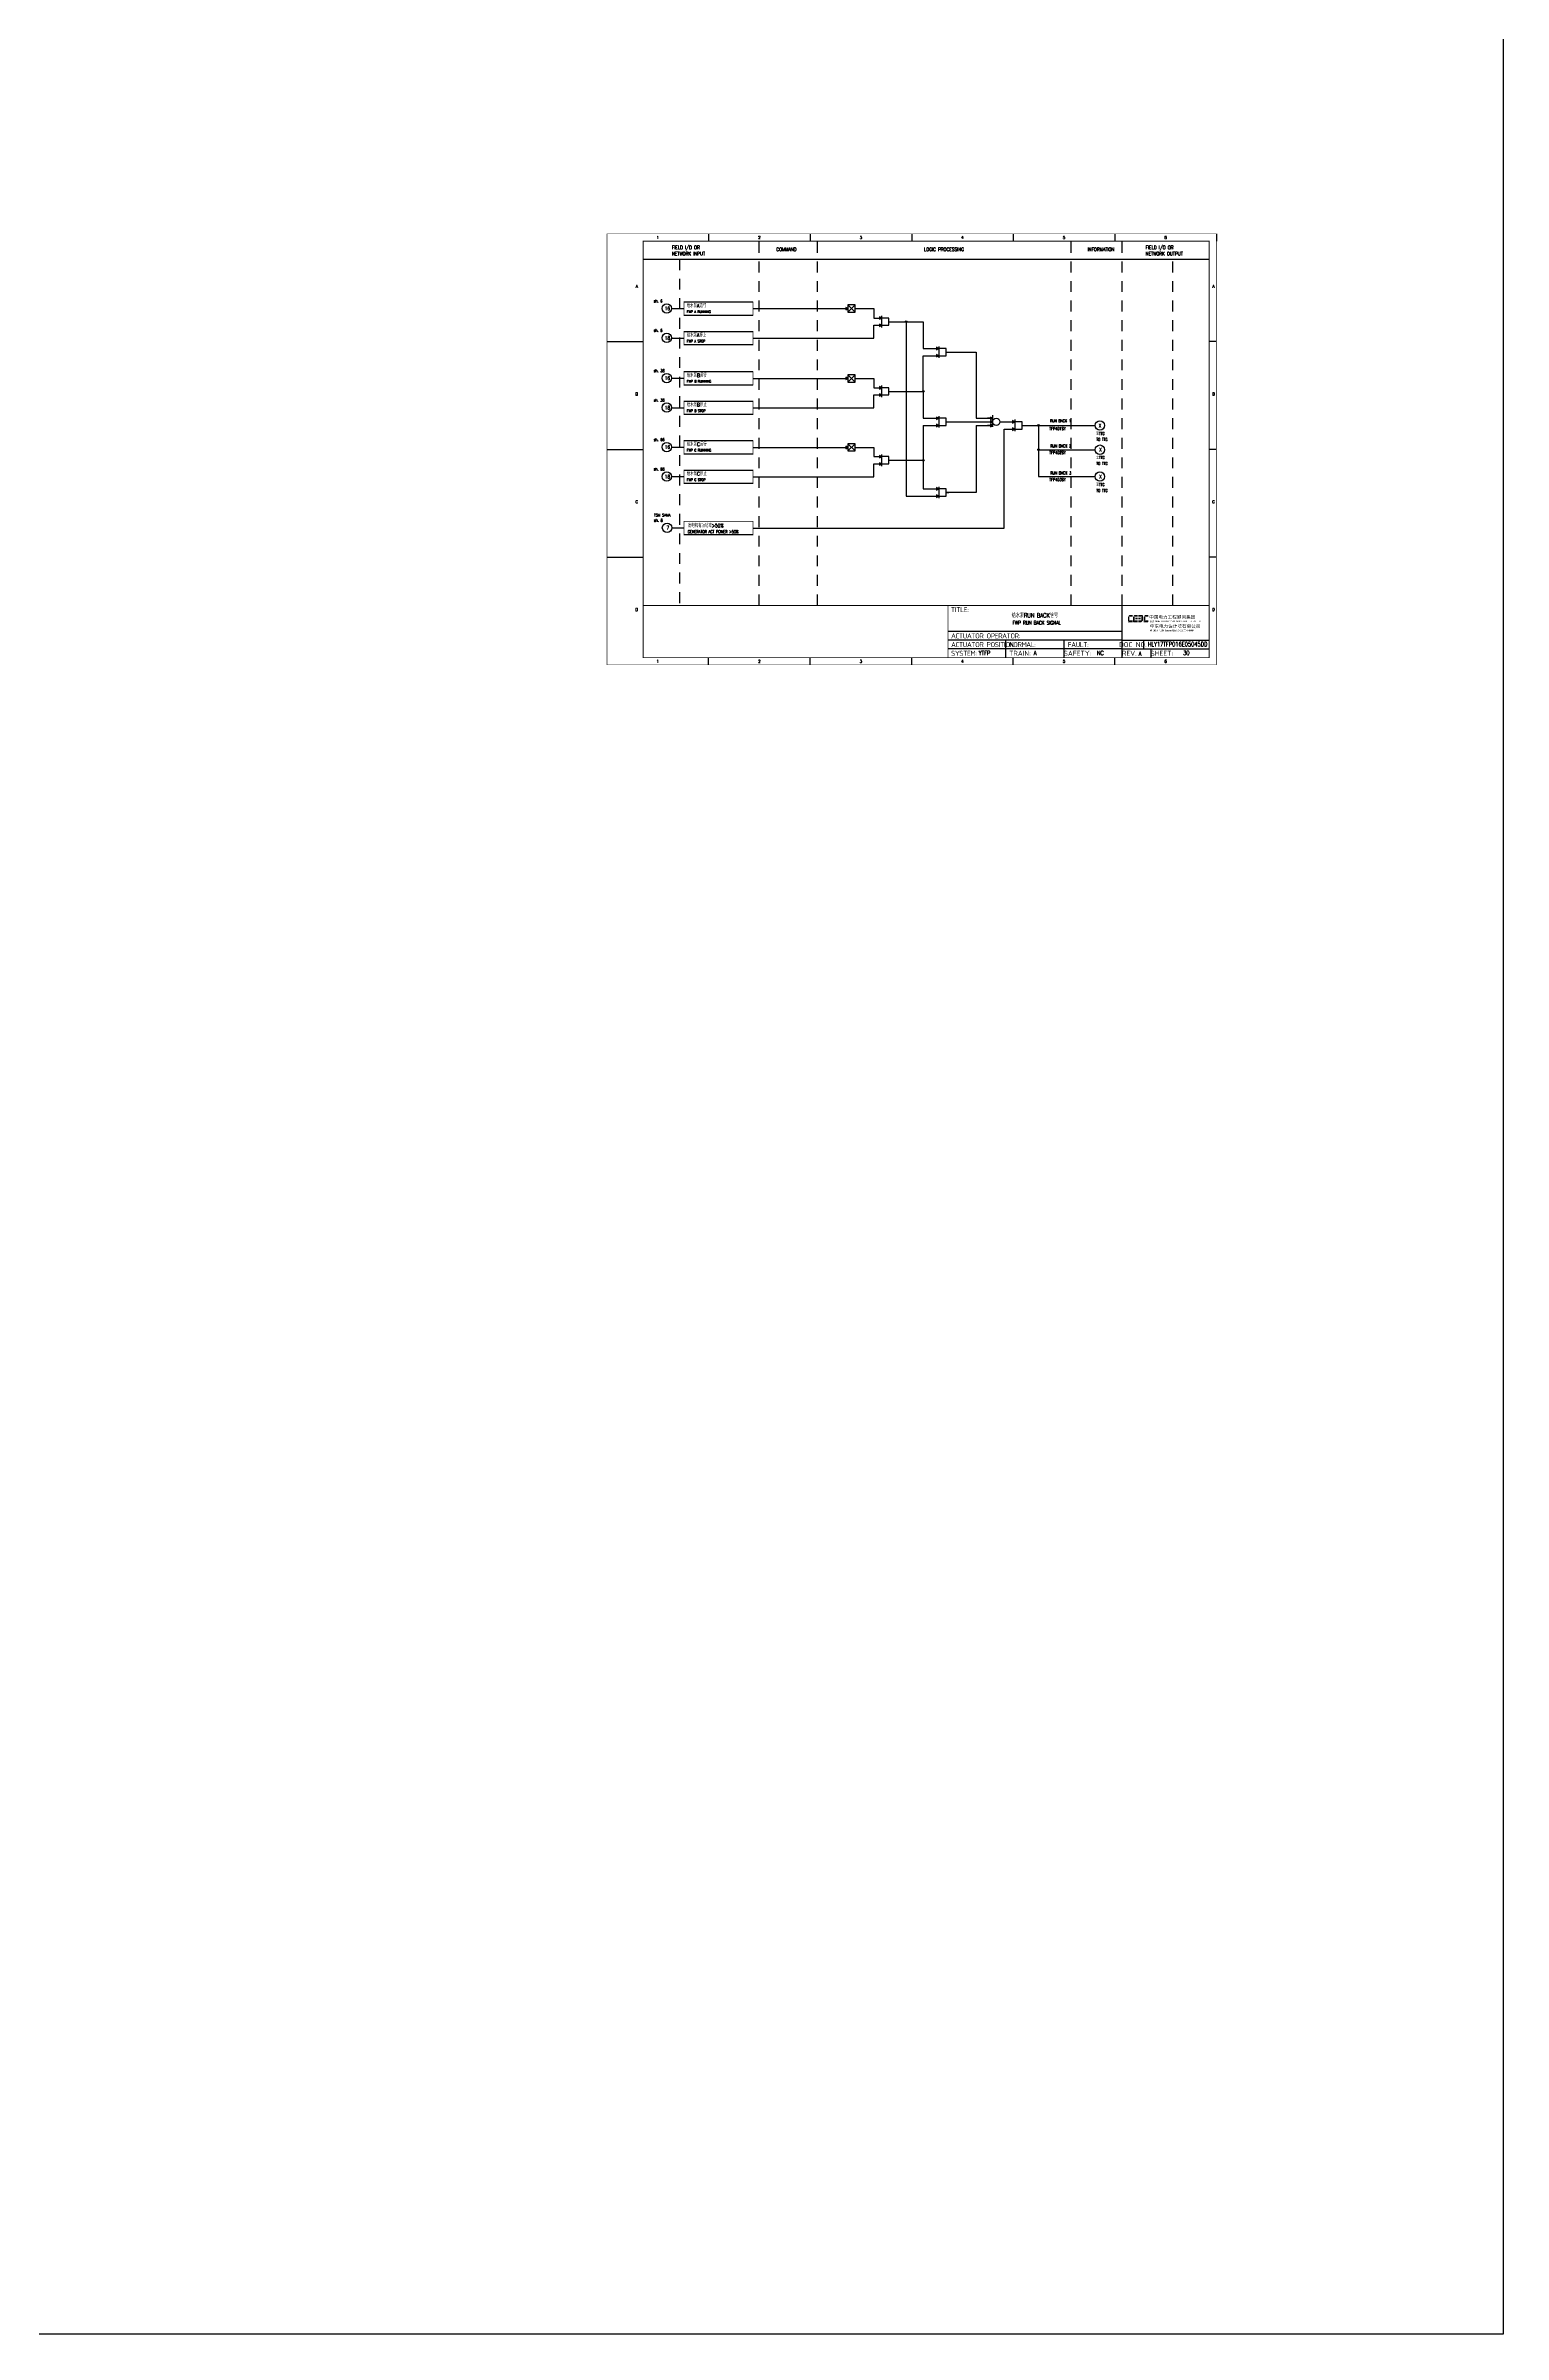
# Model space of a CAD drawing. Header units: millimetres. Extents: x 38833 to 52469, y 29493 to 32647.
# Drawn here: x 49493 to 50498, y 29493 to 31070 of the extents above; entities that cross this region are included whole.
import ezdxf
from ezdxf.enums import TextEntityAlignment as Align

# ---------------------------------------------------------------- set-up
doc = ezdxf.new("R2010")
doc.units = ezdxf.units.MM
doc.linetypes.add('JIS_02_0.7', pattern=[1.35, 0.75, -0.6])
for name, color, linetype in [('BORDER', 1, 'Continuous'), ('MLINE', 6, 'Continuous'), ('TITLE', 1, 'Continuous'), ('TK', 7, 'Continuous'), ('图框_外框线', 7, 'Continuous'), ('图框_标题栏文字', 6, 'Continuous')]:
    doc.layers.add(name, color=color, linetype=linetype)
doc.styles.add('ecepdi', font='simhei.ttf', dxfattribs={"width": 0.9})
doc.styles.get("Standard").update_dxf_attribs({"font": 'romans.shx', "width": 0.7, "bigfont": 'hztxta.shx'})
doc.styles.add('工程字', font='gbenor.shx', dxfattribs={"bigfont": 'gbcbig.shx'})

# ---------------------------------------------------------------- blocks, each defined once
blk = doc.blocks.new('A$C1E0003F3')
h = blk.add_hatch(color=152)
edge = h.paths.add_edge_path()
edge.add_ellipse((5.2, 4.4), major_axis=(0, 0.211), ratio=0.769231, start_angle=-90, end_angle=0)
edge.add_line((5.2, 4.6), (3.2, 4.6))
edge.add_line((3.2, 4.6), (2.1, 3.4))
edge.add_line((2.1, 3.4), (5.3, 3.4))
edge.add_line((5.3, 3.4), (5.3, 4.4))
h.paths.add_polyline_path([(3.2, 3.2), (2.1, 3.2), (2.1, -0.4), (3.2, 0.9)])
edge = h.paths.add_edge_path()
edge.add_line((5.3, 0.8), (3.3, 0.8))
edge.add_line((3.3, 0.8), (2.1, -0.5))
edge.add_line((2.1, -0.5), (5.2, -0.5))
edge.add_ellipse((5.2, -0.3), major_axis=(0, 0.211), ratio=0.769231, start_angle=180, end_angle=270)
edge.add_line((5.3, -0.3), (5.3, 0.8))
h = blk.add_hatch(color=152)
edge = h.paths.add_edge_path()
edge.add_ellipse((8.8, 4.4), major_axis=(0, 0.211), ratio=0.769231, start_angle=-90, end_angle=0)
edge.add_line((8.8, 4.6), (6.8, 4.6))
edge.add_line((6.8, 4.6), (5.7, 3.4))
edge.add_line((5.7, 3.4), (8.9, 3.4))
edge.add_line((8.9, 3.4), (8.9, 4.4))
h.paths.add_polyline_path([(6.8, 3.2), (5.7, 3.2), (5.7, -0.4), (6.8, 0.9)])
edge = h.paths.add_edge_path()
edge.add_ellipse((8.8, 2.5), major_axis=(0, 0.211), ratio=0.769231, start_angle=-90, end_angle=0)
edge.add_line((8.8, 2.7), (7.2, 2.7))
edge.add_line((7.2, 2.7), (7.2, 1.4))
edge.add_line((7.2, 1.4), (8.8, 1.4))
edge.add_ellipse((8.8, 1.7), major_axis=(0, 0.211), ratio=0.769231, start_angle=180, end_angle=270)
edge.add_line((8.9, 1.7), (8.9, 2.5))
edge = h.paths.add_edge_path()
edge.add_line((8.9, 0.8), (6.9, 0.8))
edge.add_line((6.9, 0.8), (5.7, -0.5))
edge.add_line((5.7, -0.5), (8.8, -0.5))
edge.add_ellipse((8.8, -0.3), major_axis=(0, 0.211), ratio=0.769231, start_angle=180, end_angle=270)
edge.add_line((8.9, -0.3), (8.9, 0.8))
h = blk.add_hatch(color=1)
edge = h.paths.add_edge_path()
edge.add_line((12.5, 4.6), (9.5, 4.6))
edge.add_ellipse((9.5, 4.4), major_axis=(0, 0.211), ratio=0.769231, start_angle=0, end_angle=90)
edge.add_line((9.3, 4.4), (9.3, 3.4))
edge.add_line((9.3, 3.4), (11.3, 3.4))
edge.add_line((11.3, 3.4), (12.5, 4.6))
h.paths.add_polyline_path([(12.6, 4.6), (11.4, 3.2), (11.4, 0.9), (12.6, 0.9)])
edge = h.paths.add_edge_path()
edge.add_line((11, 2.7), (9.5, 2.7))
edge.add_ellipse((9.5, 2.5), major_axis=(0, 0.211), ratio=0.769231, start_angle=0, end_angle=90)
edge.add_line((9.3, 2.5), (9.3, 1.7))
edge.add_ellipse((9.5, 1.7), major_axis=(0, 0.211), ratio=0.769231, start_angle=90, end_angle=180)
edge.add_line((9.5, 1.4), (11, 1.4))
edge.add_line((11, 1.4), (11, 2.7))
h = blk.add_hatch(color=1)
edge = h.paths.add_edge_path()
edge.add_line((12.6, 0.8), (9.3, 0.8))
edge.add_line((9.3, 0.8), (9.3, -0.3))
edge.add_ellipse((9.5, -0.3), major_axis=(0, 0.211), ratio=0.769231, start_angle=90, end_angle=180)
edge.add_line((9.5, -0.5), (11.4, -0.5))
edge.add_line((11.4, -0.5), (12.6, 0.8))
h = blk.add_hatch(color=152)
edge = h.paths.add_edge_path()
edge.add_ellipse((16.1, 4.4), major_axis=(0, 0.211), ratio=0.769231, start_angle=-90, end_angle=0)
edge.add_line((16.1, 4.6), (14.1, 4.6))
edge.add_line((14.1, 4.6), (13, 3.4))
edge.add_line((13, 3.4), (16.3, 3.4))
edge.add_line((16.3, 3.4), (16.3, 4.4))
h.paths.add_polyline_path([(14.1, 3.2), (13, 3.2), (13, -0.4), (14.1, 0.9)])
edge = h.paths.add_edge_path()
edge.add_line((16.3, 0.8), (14.2, 0.8))
edge.add_line((14.2, 0.8), (13, -0.5))
edge.add_line((13, -0.5), (16, -0.5))
edge.add_ellipse((16, -0.1), major_axis=(0, 0.316), ratio=0.769231, start_angle=180, end_angle=270)
edge.add_line((16.3, -0.1), (16.3, 0.8))
at = {"layer": 'TITLE', "color": 7, "style": 'ecepdi'}
for s, p in [('中', (16.9, 1.9)), ('国', (20.1, 2)), ('电', (23.2, 2)), ('力', (26.4, 2)), ('工', (29.5, 1.9)), ('程', (32.7, 2)), ('顾', (35.9, 2)), ('问', (39.1, 1.9)), ('集', (42.3, 2)), ('团', (45.4, 2)), ('华', (17.2, -4.3)), ('东', (20.4, -4.3)), ('电', (23.6, -4.3)), ('力', (26.7, -4.3)), ('设', (29.9, -4.3)), ('计', (33.1, -4.3)), ('院', (36.3, -4.3)), ('有', (39.4, -4.3)), ('限', (42.6, -4.3)), ('公', (45.8, -4.4)), ('司', (48.9, -4.3))]:
    blk.add_text(s, height=2.2, dxfattribs=at).set_placement(p)
at = {"layer": 'TITLE', "color": 7, "style": 'ecepdi', "width": 0.975}
for s, p in [('E', (17.6, 0)), ('A', (18.3, 0)), ('S', (19, 0)), ('T', (19.7, 0)), ('C', (21.1, 0.1)), ('H', (21.8, 0.1)), ('I', (22.5, 0.1)), ('N', (23.2, 0.1)), ('A', (23.9, 0.1)), ('E', (25.4, 0.1)), ('L', (26.1, 0.1)), ('E', (26.8, 0.1)), ('C', (27.5, 0.1)), ('T', (28.2, 0.1)), ('R', (28.9, 0.1)), ('I', (29.6, 0.1)), ('C', (30.3, 0.1)), ('P', (31.6, 0.1)), ('O', (32.3, 0.1)), ('W', (33, 0.1)), ('E', (33.7, 0.1)), ('R', (34.4, 0.1)), ('D', (35.8, 0.1)), ('E', (36.5, 0.1)), ('S', (37.2, 0.1)), ('I', (37.9, 0.1)), ('G', (38.7, 0.1)), ('N', (39.4, 0.1)), ('I', (40.7, 0.1)), ('N', (41.4, 0.1)), ('S', (42.1, 0.1)), ('T', (42.8, 0.1)), ('I', (43.5, 0.1)), ('T', (44.2, 0.1)), ('U', (44.9, 0.1)), ('T', (45.6, 0.1)), ('E', (46.3, 0.1)), ('C', (47.8, 0.1)), ('O', (48.5, 0.1)), ('L', (50.6, 0.1)), ('T', (51.3, 0.1)), ('D', (52, 0.1)), ('OF', (18, -6.2)), ('O', (17.7, -6.2)), ('F', (18.4, -6.2)), ('C', (19.8, -6.2)), ('H', (20.5, -6.2)), ('I', (21.2, -6.2)), ('N', (21.9, -6.2)), ('A', (22.6, -6.2)), ('P', (24, -6.2)), ('O', (24.7, -6.2)), ('W', (25.4, -6.2)), ('E', (26.1, -6.2)), ('R', (26.8, -6.2)), ('E', (28.2, -6.2)), ('N', (28.9, -6.3)), ('G', (29.6, -6.3)), ('I', (30.3, -6.3)), ('N', (31, -6.3)), ('E', (31.7, -6.3)), ('E', (32.4, -6.3)), ('R', (33.1, -6.2)), ('I', (33.8, -6.2)), ('N', (34.5, -6.3)), ('G', (35.2, -6.2)), ('C', (36.6, -6.2)), ('O', (37.3, -6.2)), ('N', (38, -6.2)), ('S', (38.7, -6.2)), ('U', (39.4, -6.2)), ('L', (40.1, -6.2)), ('T', (40.8, -6.2)), ('I', (41.5, -6.2)), ('N', (42.2, -6.2)), ('G', (42.9, -6.2)), ('G', (44.3, -6.2)), ('R', (45, -6.2)), ('O', (45.7, -6.2)), ('U', (46.4, -6.2)), ('P', (47.1, -6.2)), ('.', (49.2, 0.1)), (',', (49.9, 0.1)), ('.', (52.7, 0.1))]:
    blk.add_text(s, height=1, dxfattribs=at).set_placement(p, align=Align.MIDDLE_CENTER)
blk = doc.blocks.new('A$C613255F0')
for p, q in [((70, 297), (70, 292)), ((140, 297), (140, 292)), ((210, 297), (210, 292)), ((280, 297), (280, 292)), ((350, 297), (350, 292)), ((420, 297), (420, 292)), ((0, 222.8), (25, 222.8)), ((420, 222.8), (415, 222.8)), ((0, 148.5), (25, 148.5)), ((420, 148.5), (415, 148.5)), ((0, 74.2), (25, 74.2)), ((420, 74.2), (415, 74.2)), ((70, 0), (70, 5)), ((140, 0), (140, 5)), ((210, 0), (210, 5)), ((280, 0), (280, 5)), ((350, 0), (350, 5))]:
    blk.add_line(p, q)
at = {"layer": 'MLINE', "linetype": 'JIS_02_0.7', "ltscale": 10}
for p, q in [((105, 41), (105, 292)), ((145, 41), (145, 292)), ((320, 41), (320, 292)), ((355, 41), (355, 292)), ((50, 279.6), (50, 41)), ((390, 41), (390, 279.6))]:
    blk.add_line(p, q, dxfattribs=at)
at = {"layer": 'MLINE'}
blk.add_line((25, 279.6), (415, 279.6), dxfattribs=at)
at = {"layer": '图框_外框线'}
for p, q in [((355, 5), (355, 41)), ((355, 23), (235, 23)), ((355, 17), (235, 17)), ((275, 11), (275, 17)), ((315, 11), (315, 17)), ((355, 17), (415, 17)), ((370, 11), (370, 17)), ((355, 11), (235, 11)), ((355, 11), (235, 11)), ((275, 5), (275, 11)), ((315, 5), (315, 11)), ((355, 11), (415, 11)), ((375, 5), (375, 11))]:
    blk.add_line(p, q, dxfattribs=at)
for points, const_width in [([(0, 0), (420, 0), (420, 297), (0, 297)], 0.3), ([(25, 5), (415, 5), (415, 292), (25, 292)], 0.6)]:
    blk.add_lwpolyline(points, close=True, dxfattribs=dict(at, const_width=const_width))
at = {"layer": '图框_外框线', "const_width": 0.6}
blk.add_lwpolyline([(235, 41), (25, 41)], dxfattribs=at)
at = {"layer": '图框_外框线'}
blk.add_lwpolyline([(415, 41, 0.6, 0.6, 0), (235, 41, 0.6, 0.6, 0), (235, 5, 0, 0, 0)], format="xyseb", dxfattribs=at)
blk.add_blockref('A$C1E0003F3', (356.9, 29.9))
at = {"layer": 'MLINE', "char_height": 2.5, "width": 31.896, "attachment_point": 1}
for s, insert in [('FIELD I/O OR', (44.7, 288.9)), ('NETWORK INPUT', (44.7, 284.6)), ('COMMAND', (116.7, 287.6)), ('LOGIC PROCESSING', (218.5, 287.6)), ('INFORMATION', (331.2, 287.6)), ('FIELD I/O OR', (371.2, 288.9)), ('NETWORK OUTPUT', (371.2, 284.6))]:
    blk.add_mtext(s, dxfattribs=dict(at, insert=insert))
at = {"layer": 'TK', "color": 3}
for s, p in [('1', (35, 294.5)), ('2', (105, 294.5)), ('3', (175, 294.5)), ('4', (245, 294.5)), ('5', (315, 294.5)), ('6', (385, 294.5)), ('1', (35, 2.5)), ('2', (105, 2.5)), ('3', (175, 2.5)), ('4', (245, 2.5)), ('5', (315, 2.5)), ('6', (385, 2.5))]:
    blk.add_text(s, height=2, dxfattribs=at).set_placement(p, align=Align.MIDDLE)
for s, p in [('A', (20.5, 259.9)), ('A', (418, 259.9)), ('B', (20.5, 185.6)), ('B', (418, 185.6)), ('C', (20.5, 111.4)), ('C', (418, 111.4)), ('D', (20.5, 37.1)), ('D', (418, 37.1))]:
    blk.add_text(s, height=2, dxfattribs=at).set_placement(p, align=Align.CENTER)
at = {"layer": '图框_标题栏文字', "char_height": 3.5, "style": '工程字'}
for s, insert, width, attachment_point in [('{\\T0.9; TITLE:}', (234.9, 38.1), 14.225, 4), ('{\\T0.9; ACTUATOR OPERATOR:}', (235, 20), 40, 4), ('{\\T0.9; ACTUATOR POSITION}', (235, 14), 45, 4), ('{\\T0.9; SYSTEM:}', (235, 8), 17.953, 4), ('{\\T0.9; }TRAIN: ', (275, 8), 17.664, 4), ('{\\T0.9; NORMAL:}', (275, 14), 18.256, 4), ('SAFETY:', (324.3, 8), 22.399, 5), ('{\\T0.9; FAULT:}', (315.4, 14), 15, 4), ('DOC NO.', (362.5, 14), 15, 5), ('REV.', (360, 8), 10, 5), ('SHEET:', (382.4, 8), 20, 5)]:
    blk.add_mtext(s, dxfattribs=dict(at, insert=insert, width=width, attachment_point=attachment_point))
blk = doc.blocks.new('huo2')
at = {"layer": 'BORDER'}
for points in [[(-56.3, 909.3), (-57.8, 910.1), (-57.8, 908.4)], [(-56.3, 906.8), (-57.8, 907.6), (-57.8, 905.9)], [(-56.3, 904.3), (-57.8, 905.1), (-57.8, 903.4)]]:
    blk.add_hatch(color=256, dxfattribs=at).paths.add_polyline_path(points)
for p, q in [((-56.3, 909.3), (-59.9, 909.3)), ((-59.9, 906.8), (-56.3, 906.8)), ((-56.3, 904.3), (-59.9, 904.3)), ((-56.3, 911.3), (-56.3, 903.3)), ((-51.3, 906.8), (-49.3, 906.8))]:
    blk.add_line(p, q, dxfattribs=at)
for points in [[(-56.3, 909.3), (-57.8, 910.1), (-57.8, 908.4)], [(-56.3, 906.8), (-57.8, 907.6), (-57.8, 905.9)], [(-56.3, 904.3), (-57.8, 905.1), (-57.8, 903.4)]]:
    blk.add_lwpolyline(points, close=True, dxfattribs=at)
blk.add_circle((-53.8, 906.8), 2.5, dxfattribs=at)

msp = doc.modelspace()

# ---------------------------------------------------------------- hatches: boundary and pattern name
h = msp.add_hatch(color=256)
edge = h.paths.add_edge_path()
edge.add_arc((50086, 30879.8), 0.55, 0, 360)
h = msp.add_hatch(color=256)
edge = h.paths.add_edge_path()
edge.add_arc((50097.8, 30831.8), 0.55, 0, 360)
h = msp.add_hatch(color=256)
edge = h.paths.add_edge_path()
edge.add_arc((50177.2, 30808.3), 0.55, 0, 360)
h = msp.add_hatch(color=256)
edge = h.paths.add_edge_path()
edge.add_arc((50097.8, 30784.3), 0.55, 0, 360)
h = msp.add_hatch(color=256)
edge = h.paths.add_edge_path()
edge.add_arc((50177.2, 30791.6), 0.55, 0, 360)
at = {"layer": 'BORDER'}
for points in [[(50045.9, 30888.8), (50044.4, 30889.6), (50044.4, 30887.9)], [(50069.1, 30882.3), (50067.6, 30883.2), (50067.6, 30881.5)], [(50069.1, 30877.3), (50067.6, 30878.2), (50067.6, 30876.5)], [(50108.5, 30861.3), (50107, 30862.2), (50107, 30860.5)], [(50108.5, 30856.3), (50107, 30857.2), (50107, 30855.5)], [(50045.9, 30840.7), (50044.4, 30841.6), (50044.4, 30839.9)], [(50069.1, 30834.3), (50067.6, 30835.2), (50067.6, 30833.4)], [(50069.1, 30829.3), (50067.6, 30830.2), (50067.6, 30828.4)], [(50108.5, 30813.3), (50107, 30814.1), (50107, 30812.4)], [(50160.9, 30810.8), (50159.4, 30811.6), (50159.4, 30809.9)], [(50108.5, 30808.3), (50107, 30809.1), (50107, 30807.4)], [(50160.9, 30805.8), (50159.4, 30806.6), (50159.4, 30804.9)], [(50045.9, 30793.2), (50044.4, 30794.1), (50044.4, 30792.3)], [(50069.1, 30786.8), (50067.6, 30787.6), (50067.6, 30785.9)], [(50069.1, 30781.8), (50067.6, 30782.6), (50067.6, 30780.9)], [(50108.5, 30764.6), (50107, 30765.5), (50107, 30763.7)], [(50108.5, 30759.6), (50107, 30760.5), (50107, 30758.7)]]:
    msp.add_hatch(color=256, dxfattribs=at).paths.add_polyline_path(points)

# ---------------------------------------------------------------- linework, layer by layer
for p, q in [((49932.8, 30893.4), (49980.4, 30893.4)), ((49932.8, 30888.6), (49924.2, 30888.6)), ((49980.4, 30884.1), (49932.8, 30884.1)), ((49980.4, 30888.8), (50042.3, 30888.8)), ((50050.9, 30888.8), (50063.7, 30888.8)), ((50063.7, 30888.8), (50063.7, 30882.3)), ((50063.7, 30882.3), (50069.1, 30882.3)), ((50063.7, 30868.4), (50063.7, 30877.3)), ((50063.7, 30877.3), (50069.1, 30877.3)), ((50074.1, 30879.8), (50097.8, 30879.8)), ((50086, 30879.8), (50086, 30759.6)), ((50097.8, 30879.8), (50097.8, 30861.3)), ((49932.8, 30868.3), (49924.2, 30868.3)), ((49932.8, 30873.1), (49980.4, 30873.1)), ((49980.4, 30863.8), (49932.8, 30863.8)), ((49980.4, 30868.4), (50050.1, 30868.4)), ((50050.1, 30868.4), (50063.7, 30868.4)), ((50097.8, 30861.3), (50108.5, 30861.3)), ((50113.5, 30858.8), (50134.3, 30858.8)), ((50134.3, 30858.8), (50134.3, 30813.3)), ((49932.8, 30845.4), (49980.4, 30845.4)), ((50097.8, 30831.8), (50097.8, 30856.3)), ((50097.8, 30856.3), (50108.5, 30856.3)), ((49932.8, 30840.6), (49924.2, 30840.6)), ((49980.4, 30836.1), (49932.8, 30836.1)), ((49980.4, 30840.7), (50042.7, 30840.7)), ((50050.9, 30840.7), (50063.7, 30840.7)), ((50063.7, 30840.7), (50063.7, 30834.3)), ((50063.7, 30834.3), (50069.1, 30834.3)), ((50063.7, 30820.4), (50063.7, 30829.3)), ((50063.7, 30829.3), (50069.1, 30829.3)), ((50074.1, 30831.8), (50097.8, 30831.8)), ((50097.8, 30831.8), (50097.8, 30813.3)), ((49932.8, 30820.3), (49924.2, 30820.3)), ((49932.8, 30825.1), (49980.4, 30825.1)), ((49980.4, 30815.8), (49932.8, 30815.8)), ((49980.4, 30820.4), (50050.1, 30820.4)), ((50050.1, 30820.4), (50063.7, 30820.4)), ((50097.8, 30813.3), (50108.5, 30813.3)), ((50134.3, 30813.3), (50145.7, 30813.3)), ((49932.8, 30797.9), (49980.4, 30797.9)), ((50097.8, 30808.3), (50097.8, 30784.3)), ((50097.8, 30808.3), (50108.5, 30808.3)), ((50113.5, 30810.8), (50134.3, 30810.8)), ((50134.3, 30810.8), (50145.7, 30810.8)), ((50134.3, 30808.3), (50145.7, 30808.3)), ((50134.3, 30808.3), (50134.3, 30762.1)), ((50152.6, 30810.8), (50160.9, 30810.8)), ((50153.5, 30737.5), (50153.5, 30805.8)), ((50153.5, 30805.8), (50158.4, 30805.8)), ((50165.9, 30808.3), (50216.3, 30808.3)), ((50177.2, 30808.3), (50177.2, 30773.1)), ((49932.8, 30793.1), (49924.2, 30793.1)), ((49980.4, 30788.5), (49932.8, 30788.5)), ((49980.4, 30793.2), (50043.3, 30793.2)), ((50050.9, 30793.2), (50063.7, 30793.2)), ((50063.7, 30793.2), (50063.7, 30786.8)), ((50063.7, 30786.8), (50069.1, 30786.8)), ((50063.7, 30772.9), (50063.7, 30781.8)), ((50063.7, 30781.8), (50069.1, 30781.8)), ((50074.1, 30784.3), (50097.8, 30784.3)), ((50097.8, 30784.3), (50097.8, 30764.6)), ((50177.2, 30791.6), (50216.3, 30791.6)), ((49932.8, 30772.8), (49924.2, 30772.8)), ((49932.8, 30777.6), (49980.4, 30777.6)), ((49980.4, 30768.2), (49932.8, 30768.2)), ((49980.4, 30772.9), (50050.1, 30772.9)), ((50050.1, 30772.9), (50063.7, 30772.9)), ((50097.8, 30764.6), (50108.5, 30764.6)), ((50177.2, 30773.1), (50216.3, 30773.1)), ((50086, 30759.6), (50108.5, 30759.6)), ((50134.3, 30762.1), (50113.5, 30762.1)), ((49932.9, 30737.5), (49924.4, 30737.5)), ((49980.5, 30732.9), (49932.9, 30732.9)), ((49980.5, 30737.5), (50153.5, 30737.5))]:
    msp.add_line(p, q)
msp.add_lwpolyline([(39417.5, 32646.7), (50497.5, 32646.7), (50497.5, 29493.1), (39417.5, 29493.1)], close=True)
at = {"const_width": 0.5}
for points in [[(49932.8, 30893.4), (49980.4, 30893.4), (49980.4, 30884.1), (49932.8, 30884.1), (49932.8, 30893.4)], [(49932.8, 30873.1), (49980.4, 30873.1), (49980.4, 30863.8), (49932.8, 30863.8), (49932.8, 30873.1)], [(49932.8, 30845.4), (49980.4, 30845.4), (49980.4, 30836.1), (49932.8, 30836.1), (49932.8, 30845.4)], [(49932.8, 30825.1), (49980.4, 30825.1), (49980.4, 30815.8), (49932.8, 30815.8), (49932.8, 30825.1)], [(49932.8, 30797.9), (49980.4, 30797.9), (49980.4, 30788.5), (49932.8, 30788.5), (49932.8, 30797.9)], [(49932.8, 30777.6), (49980.4, 30777.6), (49980.4, 30768.2), (49932.8, 30768.2), (49932.8, 30777.6)], [(49932.9, 30742.2), (49980.5, 30742.2), (49980.5, 30732.9), (49932.9, 30732.9), (49932.9, 30742.2)]]:
    msp.add_lwpolyline(points, dxfattribs=at)
for centre, radius in [((49921, 30888.9), 3.25), ((50086, 30879.8), 0.55), ((49921, 30868.6), 3.25), ((49921, 30840.9), 3.25), ((50097.8, 30831.8), 0.55), ((49921, 30820.6), 3.25), ((50219.5, 30808.3), 3.25), ((49921, 30793.4), 3.25), ((50177.2, 30808.3), 0.55), ((50097.8, 30784.3), 0.55), ((50177.2, 30791.6), 0.55), ((50219.5, 30791.6), 3.25), ((49921, 30773.1), 3.25), ((50219.5, 30773.1), 3.25), ((49921.2, 30737.8), 3.25)]:
    msp.add_circle(centre, radius)
at = {"layer": 'BORDER'}
for p, q in [((50045.9, 30891.3), (50050.9, 30886.3)), ((50050.9, 30891.3), (50045.9, 30886.3)), ((50042.3, 30888.8), (50045.9, 30888.8)), ((50050.9, 30888.8), (50052.9, 30888.8)), ((50065.5, 30882.3), (50069.1, 30882.3)), ((50065.5, 30877.3), (50069.1, 30877.3)), ((50069.1, 30883.8), (50069.1, 30875.8)), ((50074.1, 30879.8), (50076.1, 30879.8)), ((50104.9, 30861.3), (50108.5, 30861.3)), ((50108.5, 30862.8), (50108.5, 30854.8)), ((50113.5, 30858.8), (50115.5, 30858.8)), ((50045.9, 30843.2), (50050.9, 30838.2)), ((50050.9, 30843.2), (50045.9, 30838.2)), ((50104.9, 30856.3), (50108.5, 30856.3)), ((50042.3, 30840.7), (50045.9, 30840.7)), ((50050.9, 30840.7), (50052.9, 30840.7)), ((50065.5, 30834.3), (50069.1, 30834.3)), ((50065.5, 30829.3), (50069.1, 30829.3)), ((50069.1, 30835.8), (50069.1, 30827.8)), ((50074.1, 30831.8), (50076.1, 30831.8)), ((50104.9, 30813.3), (50108.5, 30813.3)), ((50108.5, 30814.8), (50108.5, 30806.8)), ((50160.9, 30812.3), (50160.9, 30804.3)), ((50045.9, 30795.7), (50050.9, 30790.7)), ((50050.9, 30795.7), (50045.9, 30790.7)), ((50104.9, 30808.3), (50108.5, 30808.3)), ((50113.5, 30810.8), (50115.5, 30810.8)), ((50157.3, 30810.8), (50160.9, 30810.8)), ((50157.3, 30805.8), (50160.9, 30805.8)), ((50165.9, 30808.3), (50167.9, 30808.3)), ((50042.3, 30793.2), (50045.9, 30793.2)), ((50050.9, 30793.2), (50052.9, 30793.2)), ((50065.5, 30786.8), (50069.1, 30786.8)), ((50065.5, 30781.8), (50069.1, 30781.8)), ((50069.1, 30788.3), (50069.1, 30780.3)), ((50074.1, 30784.3), (50076.1, 30784.3)), ((50104.9, 30764.6), (50108.5, 30764.6)), ((50108.5, 30766.1), (50108.5, 30758.1)), ((50104.9, 30759.6), (50108.5, 30759.6)), ((50113.5, 30762.1), (50115.5, 30762.1))]:
    msp.add_line(p, q, dxfattribs=at)
for points in [[(50050.9, 30891.3), (50045.9, 30891.3), (50045.9, 30886.3), (50050.9, 30886.3)], [(50045.9, 30888.8), (50044.4, 30889.6), (50044.4, 30887.9)], [(50069.1, 30882.3), (50067.6, 30883.2), (50067.6, 30881.5)], [(50069.1, 30877.3), (50067.6, 30878.2), (50067.6, 30876.5)], [(50074.1, 30882.3), (50069.1, 30882.3), (50069.1, 30877.3), (50074.1, 30877.3)], [(50108.5, 30861.3), (50107, 30862.2), (50107, 30860.5)], [(50113.5, 30861.3), (50108.5, 30861.3), (50108.5, 30856.3), (50113.5, 30856.3)], [(50050.9, 30843.2), (50045.9, 30843.2), (50045.9, 30838.2), (50050.9, 30838.2)], [(50108.5, 30856.3), (50107, 30857.2), (50107, 30855.5)], [(50045.9, 30840.7), (50044.4, 30841.6), (50044.4, 30839.9)], [(50069.1, 30834.3), (50067.6, 30835.2), (50067.6, 30833.4)], [(50069.1, 30829.3), (50067.6, 30830.2), (50067.6, 30828.4)], [(50074.1, 30834.3), (50069.1, 30834.3), (50069.1, 30829.3), (50074.1, 30829.3)], [(50108.5, 30813.3), (50107, 30814.1), (50107, 30812.4)], [(50113.5, 30813.3), (50108.5, 30813.3), (50108.5, 30808.3), (50113.5, 30808.3)], [(50160.9, 30810.8), (50159.4, 30811.6), (50159.4, 30809.9)], [(50050.9, 30795.7), (50045.9, 30795.7), (50045.9, 30790.7), (50050.9, 30790.7)], [(50108.5, 30808.3), (50107, 30809.1), (50107, 30807.4)], [(50160.9, 30805.8), (50159.4, 30806.6), (50159.4, 30804.9)], [(50165.9, 30810.8), (50160.9, 30810.8), (50160.9, 30805.8), (50165.9, 30805.8)], [(50045.9, 30793.2), (50044.4, 30794.1), (50044.4, 30792.3)], [(50069.1, 30786.8), (50067.6, 30787.6), (50067.6, 30785.9)], [(50069.1, 30781.8), (50067.6, 30782.6), (50067.6, 30780.9)], [(50074.1, 30786.8), (50069.1, 30786.8), (50069.1, 30781.8), (50074.1, 30781.8)], [(50108.5, 30764.6), (50107, 30765.5), (50107, 30763.7)], [(50113.5, 30764.6), (50108.5, 30764.6), (50108.5, 30759.6), (50113.5, 30759.6)], [(50108.5, 30759.6), (50107, 30760.5), (50107, 30758.7)]]:
    msp.add_lwpolyline(points, close=True, dxfattribs=at)

# ---------------------------------------------------------------- block references
for name, p in [('A$C613255F0', (49879.8, 30643.3)), ('huo2', (50201.9, 29904))]:
    msp.add_blockref(name, p)

# ---------------------------------------------------------------- texts
at = {"width": 0.7}
for s, height, p in [('给水泵RUN BACK信号 ', 3, (50158.7, 30675.9)), ('FWP RUN BACK SIGNAL ', 2.5, (50159.3, 30671.1))]:
    msp.add_text(s, height=height, dxfattribs=at).set_placement(p)
at = {"color": 4, "char_height": 2, "width": 73.007, "attachment_point": 1}
for s, insert in [('sh. 6', (49912, 30895.1)), ('sh. 6', (49912, 30874.8)), ('sh. 36', (49912, 30847)), ('sh. 36', (49912, 30826.7)), ('sh. 66', (49912, 30799.5)), ('sh. 66', (49912, 30779.2)), ('TSM SAMA', (49912.2, 30747.5)), ('sh. 8', (49912.2, 30744))]:
    msp.add_mtext(s, dxfattribs=dict(at, insert=insert))
at = {"attachment_point": 1}
for s, insert, char_height, width in [('16', (49919.6, 30890.2), 2.5, 73.007), ('给水泵A运行', (49934.8, 30892.1), 2.5, 73.007), ('FWP A RUNNING', (49934.8, 30887.6), 1.8, 73.007), ('18', (49919.7, 30869.8), 2.5, 73.007), ('给水泵A停止', (49934.8, 30871.8), 2.5, 73.007), ('FWP A STOP', (49934.8, 30867.3), 1.8, 73.007), ('给水泵B运行', (49934.8, 30844.1), 2.5, 73.007), ('16', (49919.6, 30842.2), 2.5, 73.007), ('FWP B RUNNING', (49934.8, 30839.6), 1.8, 73.007), ('18', (49919.7, 30821.8), 2.5, 73.007), ('给水泵B停止', (49934.8, 30823.8), 2.5, 73.007), ('FWP B STOP', (49934.8, 30819.3), 1.8, 73.007), ('RUN BACK 1', (50185.1, 30812.5), 2, 73.007), ('给水泵C运行', (49934.8, 30796.6), 2.5, 73.007), ('RUN BACK 2', (50185.3, 30795.2), 2, 73.007), ('X', (50218.7, 30809.3), 2.5, 73.007), ('16', (49919.6, 30794.7), 2.5, 73.007), ('FWP C RUNNING', (49934.8, 30792.1), 1.8, 73.007), ('X', (50219, 30792.8), 2.5, 73.007), ('18', (49919.7, 30774.3), 2.5, 73.007), ('给水泵C停止', (49934.8, 30776.3), 2.5, 73.007), ('FWP C STOP', (49934.8, 30771.8), 1.8, 73.007), ('RUN BACK 3', (50185.3, 30776.6), 2, 73.007), ('X', (50219, 30774.2), 2.5, 73.007), ('7', (49920.8, 30739.1), 2.5, 73.007), ('发电机有功功率>50%', (49935.5, 30740.6), 2.5, 73.007), ('GENERATOR ACT POWER >50%', (49935.5, 30736.1), 2, 73.007), ('YTFP', (50136, 30653), 3, 8.598), ('A', (50173.9, 30653), 3, 4.847), ('NC', (50217.5, 30653), 3, 4.847), ('A', (50246.2, 30652.6), 3, 8.598)]:
    msp.add_mtext(s, dxfattribs=dict(at, insert=insert, char_height=char_height, width=width))
at = {"color": 1, "char_height": 2, "width": 73.007, "attachment_point": 1}
for s, insert in [('TFP401SY', (50184.7, 30807.1)), ('TFP402SY', (50184.7, 30790.6)), ('TFP403SY', (50184.7, 30772))]:
    msp.add_mtext(s, dxfattribs=dict(at, insert=insert))
at = {"color": 30, "char_height": 2, "width": 73.007, "attachment_point": 1}
for s, insert in [('至TTG ', (50217, 30803.7)), ('TO TTG ', (50217, 30799.7)), ('至TTG ', (50217, 30787.2)), ('TO TTG ', (50217, 30783.1)), ('至TTG ', (50217, 30768.5)), ('TO TTG ', (50217, 30764.4))]:
    msp.add_mtext(s, dxfattribs=dict(at, insert=insert))
at = {"width": 0.7}
for tag, p, s in [('HLY17TFP016E05045DD', (50252.6, 30656.1), ''), ('30', (50276.9, 30650.1), '1')]:
    msp.add_attdef(tag, p, s, height=3, dxfattribs=at)

doc.saveas('drawing.dxf')
